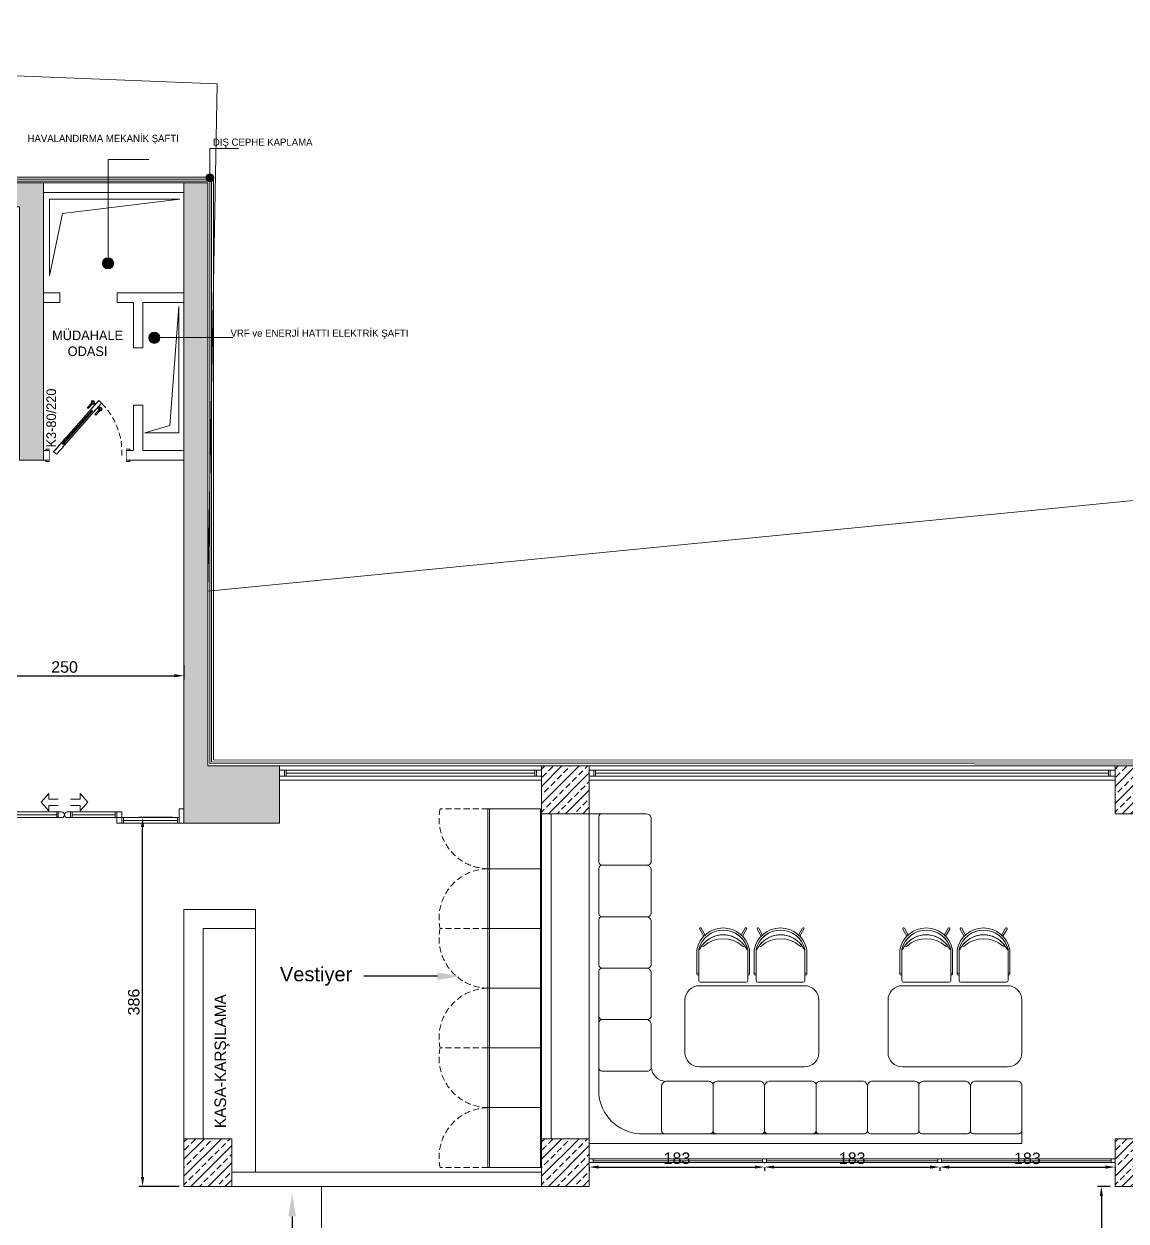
# Model space of a CAD drawing. Header units: millimetres. Extents: x 7998 to 72132, y -12523 to 5591.
# Drawn here: x 65327 to 66480, y -7916 to -6663 of the extents above; entities that cross this region are included whole.
import ezdxf
from ezdxf import colors
from ezdxf.entities.mleader import LeaderData, LeaderLine
from ezdxf.math import Vec2, Vec3

# ---------------------------------------------------------------- set-up
doc = ezdxf.new("R2010")
doc.units = ezdxf.units.MM
for name, pattern in [('DASHED', [0.75, 0.5, -0.25]), ('DOT', [0.25, 0, -0.25]), ('HIDDEN', [9.525, 6.35, -3.175])]:
    doc.linetypes.add(name, pattern=pattern)
for name, color, linetype, lineweight in [('Xray_Area', 149, 'Continuous', 50), ('Xray_Back Layer', 251, 'HIDDEN', 0), ('Xray_Concrete Arme Column', 8, 'Continuous', 35), ('Xray_Furniture Temporary', 23, 'Continuous', 15), ('Xray_Partition Wall', 254, 'Continuous', 25), ('Xray_Slab', 165, 'Continuous', 15), ('Xray_Symbol No', 33, 'Continuous', 0), ('Xray_Text', 253, 'Continuous', 20), ('Xray_Text Area', 252, 'Continuous', 20), ('Xray_Window', 153, 'Continuous', 20)]:
    doc.layers.add(name, color=color, linetype=linetype, lineweight=lineweight)
doc.layers.add('Xray_Column Scan', color=7, linetype='Continuous', lineweight=13, true_color=0x525252)
doc.layers.add('Xray_Hatch', color=7, linetype='Continuous', lineweight=0, true_color=0x424242)
doc.layers.add('Xray_Door', color=155, linetype='Continuous')
doc.styles.add('IC OLCU', font='GOTHIC.TTF', dxfattribs={"height": 13})
doc.styles.add('KAPI TEXT', font='GOTHIC.TTF', dxfattribs={"height": 12.5})
doc.styles.add('ODA ISIMLERI', font='GOTHIC.TTF', dxfattribs={"width": 0.8, "height": 27})
doc.styles.get("Standard").update_dxf_attribs({"font": 'arial.ttf'})
doc.dimstyles.new('IC OLCU', dxfattribs={"dimtxt": 12, "dimasz": 10, "dimexe": 4, "dimexo": 5, "dimgap": 3, "dimtad": 1, "dimdec": 0, "dimtxsty": 'Standard', "dimcen": 5, "dimdle": 10, "dimclrd": 154, "dimclre": 154, "dimclrt": 151, "dimadec": 0, "dimazin": 0, "dimtfac": 1, "dimtdec": 0, "dimtmove": 0, "dimatfit": 3, "dimfxl": 1, "dimarcsym": 0})

# ---------------------------------------------------------------- blocks, each defined once
blk = doc.blocks.new('*U754')
at = {"layer": 'Xray_Back Layer', "color": 250, "linetype": 'DOT', "lineweight": 0, "ltscale": 6, "true_color": 0x454545}
blk.add_lwpolyline([(75.1, 10), (75.1, 5.5), (4.8, 5.5), (4.8, 10)], close=True, dxfattribs=at)
at = {"layer": 'Xray_Door', "lineweight": 0}
for p, q in [((44, 59.8), (39.5, 54.8)), ((39.5, 54.8), (40.5, 54)), ((45, 58.9), (40.5, 54)), ((43.5, 60.3), (45.2, 62.3)), ((44.5, 59.4), (43.5, 60.3)), ((44.4, 61.9), (43.6, 60.9)), ((43.6, 60.9), (43.8, 60.7)), ((44.1, 60.2), (45.3, 61.6)), ((44.8, 59.6), (44.1, 60.2)), ((44.4, 61.9), (44.7, 61.7)), ((45.5, 58.5), (44.5, 59.4)), ((45.5, 59.1), (44.8, 59.6)), ((45.2, 62.3), (47.2, 60.5)), ((45.3, 61.6), (46.6, 60.4)), ((47.2, 60.5), (45.5, 58.5)), ((46.6, 60.4), (45.5, 59.1)), ((46, 62), (45.8, 61.8)), ((47, 57.9), (45.8, 59)), ((46, 62), (47, 61.1)), ((46.3, 57.1), (48.7, 59.8)), ((46.7, 56.9), (46.3, 57.1)), ((47.9, 58.9), (46.7, 60)), ((47, 61.1), (46.8, 60.9)), ((51.8, 52.9), (47.4, 47.9)), ((52.8, 52), (48.4, 47)), ((48.7, 59.8), (49, 59.5)), ((49.5, 54.3), (49.9, 54)), ((49.9, 54), (52.2, 56.7)), ((50.6, 54.8), (51.7, 53.8)), ((53.1, 55.3), (51.3, 53.3)), ((51.3, 53.3), (52.3, 52.4)), ((51.5, 55.8), (52.6, 54.8)), ((52.2, 56.7), (51.9, 57)), ((53.1, 54.7), (51.9, 53.4)), ((51.9, 53.4), (52.6, 52.8)), ((52.3, 52.4), (53.3, 51.5)), ((52.6, 52.8), (53.2, 52.2)), ((55.1, 53.5), (53.1, 55.3)), ((54.4, 53.5), (53.1, 54.7)), ((53.2, 52.2), (54.4, 53.5)), ((53.3, 51.5), (55.1, 53.5)), ((53.8, 55.2), (53.5, 54.9)), ((53.9, 51.7), (53.7, 51.9)), ((54.8, 54.3), (53.8, 55.2)), ((54.8, 52.7), (53.9, 51.7)), ((54.8, 54.3), (54.5, 54)), ((54.8, 52.7), (54.6, 52.9)), ((48.4, 47), (47.4, 47.9)), ((3.7, 10.5), (4.9, 10.5)), ((4.3, 9.9), (4.3, 11.1))]:
    blk.add_line(p, q, dxfattribs=at)
for points in [[(51.5, 62.3), (54.5, 59.7), (7.3, 6.2), (4.3, 8.8)], [(3.5, 10), (3.5, 10), (3.5, 10), (-4, 10), (-4, 11.3), (-3.8, 11.5), (3.3, 11.5), (3.5, 11.3)], [(3.5, 2), (2.5, 2), (2.5, 0), (-4, 0), (-4, -1.3), (-3.8, -1.5), (3.3, -1.5), (3.5, -1.3), (3.5, 2)], [(3.5, 0), (3.5, 3), (2.5, 3), (2.5, 0), (1.2, 0), (1.2, 10), (4.7, 10), (4.7, 10), (4.7, 10), (4.7, 5.4), (5.7, 5.4), (5.7, 0)], [(76.4, 0), (76.4, 4), (77.4, 4), (77.4, 0), (78.7, 0), (78.7, 10), (75.2, 10), (75.2, 10), (75.2, 10), (75.2, 5.4), (74.2, 5.4), (74.2, 0)], [(76.4, 10), (76.4, 10), (76.4, 10), (84, 10), (84, 11.3), (83.8, 11.5), (76.6, 11.5), (76.4, 11.3)], [(76.4, 3.5), (77.4, 3.5), (77.4, 0), (84, 0), (84, -1.3), (83.8, -1.5), (76.6, -1.5), (76.4, -1.3), (76.4, 3.5)]]:
    blk.add_lwpolyline(points, close=True, dxfattribs=at)
blk.add_lwpolyline([(44.7, 50.8), (45.8, 49.8), (54.5, 59.7), (51.5, 62.3), (42.8, 52.5), (43.8, 51.6)], dxfattribs=at)
blk.add_circle((4.3, 10.5), 0.5, dxfattribs=at)
at = {"layer": 'Xray_Partition Wall', "lineweight": 0}
for p, q in [((0, 0), (0, 10)), ((80, 10), (80, 0))]:
    blk.add_line(p, q, dxfattribs=at)
at = {"color": 250, "lineweight": 0, "true_color": 0x1c1c1c}
blk.add_wipeout([(0, 14), (80, 14), (80, -6), (0, -6)], dxfattribs=at).dxf.layer = 'Xray_Back Layer'
at = {"layer": 'Xray_Door', "linetype": 'DASHED', "lineweight": 0, "ltscale": 12}
blk.add_lwpolyline([(75.5, 4.8, 0.230024), (51.5, 62.3), (4.3, 8.8)], format="xyb", dxfattribs=at)
at = {"layer": 'Xray_Door', "lineweight": 0}
blk.add_lwpolyline([(44.2, 52.1), (45.1, 51.3), (14.2, 16.3), (13.3, 17.1)], close=True, dxfattribs=at)
blk.add_lwpolyline([(14, 17.8), (13, 18.7), (4.3, 8.8), (7.3, 6.2), (16, 16), (14.9, 17)], dxfattribs=at)
blk = doc.blocks.new('SANDALYEÜ')
at = {"layer": 'Xray_Furniture Temporary'}
for p, q in [((55180.1, 5075.6), (55180.1, 5041.3)), ((55232.1, 5077.6), (55182.1, 5077.6)), ((55234.1, 5075.6), (55234.1, 5041.3))]:
    blk.add_line(p, q, dxfattribs=at)
for points in [[(55178.1, 5068.6), (55178.1, 5041.6, 0.827586), (55236.1, 5041.6), (55236.1, 5068.6)], [(55185.8, 5026.8), (55181.3, 5019, 1), (55183, 5018), (55187.2, 5025.4)], [(55228.5, 5026.8), (55233, 5019, -1), (55231.3, 5018), (55227, 5025.4)]]:
    blk.add_lwpolyline(points, format="xyb", dxfattribs=at)
for points in [[(55234.1, 5041, 0.898684), (55233.1, 5041.2, -0.619296), (55181.2, 5041.2, 0.898684), (55180.2, 5041, 0.775257)], [(55185.7, 5037.8, 0.913533), (55184.2, 5036.4, 0.490973), (55230.1, 5036.4, 0.913533), (55228.6, 5037.8, -0.383369)]]:
    blk.add_lwpolyline(points, format="xyb", close=True, dxfattribs=at)
for centre in [(55179.1, 5068.6), (55235.1, 5068.6)]:
    blk.add_circle(centre, 1, dxfattribs=at)
for centre, radius, start, end in [((55182.1, 5075.6), 2, 90, 180), ((55232.1, 5075.6), 2, 0, 90), ((55207.1, 5047.9), 27.8, 193.7703, 346.2297)]:
    blk.add_arc(centre, radius, start, end, dxfattribs=at)
blk = doc.blocks.new('*D637')
at = {"layer": 'Defpoints', "color": 0, "transparency": 16777216}
for p in [(65918, -7854.9), (66101.3, -7854.9), (66101.3, -7859.6)]:
    blk.add_point(p, dxfattribs=at)
at = {"layer": 'Xray_Window', "color": 154, "lineweight": -2, "transparency": 16777216}
for p, q in [((65918, -7859.9), (65918, -7863.6)), ((65928, -7859.6), (66091.3, -7859.6)), ((66101.3, -7859.9), (66101.3, -7863.6))]:
    blk.add_line(p, q, dxfattribs=at)
at = {"layer": 'Xray_Window', "color": 154, "transparency": 16777216}
for points in [[(65928, -7857.9), (65928, -7861.2), (65918, -7859.6)], [(66091.3, -7857.9), (66091.3, -7861.2), (66101.3, -7859.6)]]:
    blk.add_solid(points, dxfattribs=at)
at = {"layer": 'Xray_Window', "color": 151, "lineweight": 0, "transparency": 16777216, "insert": (66009.7, -7850.4), "char_height": 12, "attachment_point": 5}
blk.add_mtext('183', dxfattribs=at)
blk = doc.blocks.new('*D638')
at = {"layer": 'Defpoints', "color": 0, "transparency": 16777216}
for p in [(66101.3, -7859.6), (66284.6, -7854.9), (66284.6, -7859.6)]:
    blk.add_point(p, dxfattribs=at)
at = {"layer": 'Xray_Window', "color": 154, "lineweight": -2, "transparency": 16777216}
for p, q in [((66101.3, -7854.6), (66101.3, -7855.6)), ((66111.3, -7859.6), (66274.6, -7859.6)), ((66284.6, -7859.9), (66284.6, -7863.6))]:
    blk.add_line(p, q, dxfattribs=at)
at = {"layer": 'Xray_Window', "color": 154, "transparency": 16777216}
for points in [[(66111.3, -7857.9), (66111.3, -7861.2), (66101.3, -7859.6)], [(66274.6, -7857.9), (66274.6, -7861.2), (66284.6, -7859.6)]]:
    blk.add_solid(points, dxfattribs=at)
at = {"layer": 'Xray_Window', "color": 151, "lineweight": 0, "transparency": 16777216, "insert": (66193, -7850.4), "char_height": 12, "attachment_point": 5}
blk.add_mtext('183', dxfattribs=at)
blk = doc.blocks.new('*D639')
at = {"layer": 'Defpoints', "color": 0, "transparency": 16777216}
for p in [(66284.6, -7854.9), (66468, -7854.9), (66468, -7859.6)]:
    blk.add_point(p, dxfattribs=at)
at = {"layer": 'Xray_Window', "color": 154, "lineweight": -2, "transparency": 16777216}
for p, q in [((66284.6, -7859.9), (66284.6, -7863.6)), ((66294.6, -7859.6), (66458, -7859.6)), ((66468, -7859.9), (66468, -7863.6))]:
    blk.add_line(p, q, dxfattribs=at)
at = {"layer": 'Xray_Window', "color": 154, "transparency": 16777216}
for points in [[(66294.6, -7857.9), (66294.6, -7861.3), (66284.6, -7859.6)], [(66458, -7857.9), (66458, -7861.3), (66468, -7859.6)]]:
    blk.add_solid(points, dxfattribs=at)
at = {"layer": 'Xray_Window', "color": 151, "lineweight": 0, "transparency": 16777216, "insert": (66376.3, -7850.5), "char_height": 12, "attachment_point": 5}
blk.add_mtext('183', dxfattribs=at)
blk = doc.blocks.new('*D2710')
at = {"color": 154, "lineweight": -2, "transparency": 16777216}
for p, q in [((65244.1, -7334.9), (65244.1, -7349.5)), ((65494, -7334.2), (65494, -7349.5)), ((65254.1, -7345.5), (65484, -7345.5))]:
    blk.add_line(p, q, dxfattribs=at)
at = {"color": 154, "transparency": 16777216}
for points in [[(65254.1, -7343.8), (65254.1, -7347.1), (65244.1, -7345.5)], [(65484, -7343.8), (65484, -7347.1), (65494, -7345.5)]]:
    blk.add_solid(points, dxfattribs=at)
at = {"layer": 'Defpoints', "color": 0, "transparency": 16777216}
for p in [(65244.1, -7329.9), (65494, -7329.2), (65494, -7345.5)]:
    blk.add_point(p, dxfattribs=at)
at = {"color": 151, "lineweight": 0, "transparency": 16777216, "insert": (65369.1, -7336.4), "char_height": 12, "attachment_point": 5}
blk.add_mtext('250', dxfattribs=at)
blk = doc.blocks.new('*D2715')
at = {"color": 154, "lineweight": -2, "transparency": 16777216}
for p, q in [((65482.2, -7493.9), (65446.7, -7493.9)), ((65450.7, -7869.9), (65450.7, -7503.9)), ((65489, -7879.9), (65446.7, -7879.9))]:
    blk.add_line(p, q, dxfattribs=at)
at = {"color": 154, "transparency": 16777216}
for points in [[(65449.1, -7503.9), (65452.4, -7503.9), (65450.7, -7493.9)], [(65449.1, -7869.9), (65452.4, -7869.9), (65450.7, -7879.9)]]:
    blk.add_solid(points, dxfattribs=at)
at = {"layer": 'Defpoints', "color": 0, "transparency": 16777216}
for p in [(65450.7, -7493.9), (65487.2, -7493.9), (65494, -7879.9)]:
    blk.add_point(p, dxfattribs=at)
at = {"color": 151, "lineweight": 0, "transparency": 16777216, "insert": (65441.6, -7686.9), "char_height": 12, "attachment_point": 5, "rotation": 90}
blk.add_mtext('386', dxfattribs=at)
blk = doc.blocks.new('*D2718')
at = {"color": 154, "lineweight": -2, "transparency": 16777216}
for p, q in [((66463, -7879.9), (66449.7, -7879.9)), ((66453.7, -7889.9), (66453.7, -8509.9)), ((66463, -8519.9), (66449.7, -8519.9))]:
    blk.add_line(p, q, dxfattribs=at)
at = {"color": 154, "transparency": 16777216}
for points in [[(66452, -7889.9), (66455.3, -7889.9), (66453.7, -7879.9)], [(66452, -8509.9), (66455.3, -8509.9), (66453.7, -8519.9)]]:
    blk.add_solid(points, dxfattribs=at)
at = {"layer": 'Defpoints', "color": 0, "transparency": 16777216}
for p in [(66468, -7879.9), (66453.7, -8519.9), (66468, -8519.9)]:
    blk.add_point(p, dxfattribs=at)
at = {"color": 151, "lineweight": 0, "transparency": 16777216, "insert": (66444.5, -8199.9), "char_height": 12, "attachment_point": 5, "rotation": 90}
blk.add_mtext('640', dxfattribs=at)

msp = doc.modelspace()

# ---------------------------------------------------------------- hatches: boundary and pattern name
at = {"layer": 'Xray_Column Scan', "linetype": 'Continuous', "lineweight": 0}
h = msp.add_hatch(dxfattribs=at)
h.set_pattern_fill('ANSI33', color=256, scale=2)
h.set_pattern_definition([(45, (56762.645, -11105.014), (-8.980256, 8.980256), []), (45, (56771.625, -11105.014), (-8.980256, 8.980256), [6.35, -3.175])])
h.paths.add_polyline_path([(64143, -7159.9), (64143, -6829.9), (64118, -6829.9), (64118, -7159.9)])
h.paths.add_polyline_path([(65347, -7119.9), (65347, -6829.9), (64703.8, -6829.9), (64703.8, -7159.9), (64729, -7159.9), (64729, -6854.9), (65013, -6854.9), (65013, -7119.9), (65038, -7119.9), (65038, -7109.9), (65038, -6854.9), (65322, -6854.9), (65322, -7119.9)])
h.paths.add_polyline_path([(65494, -6829.9), (65494, -7499.9), (65519, -7499.9), (65519, -7499.9), (65594, -7499.9), (65594, -7439.9), (65519, -7439.9), (65519, -6829.9)])
h = msp.add_hatch(dxfattribs=at)
h.set_pattern_fill('ANSI33', color=256, scale=2)
h.set_pattern_definition([(45, (55633.489, -19276.314), (-8.980256, 8.980256), []), (45, (55642.469, -19276.314), (-8.980256, 8.980256), [6.35, -3.175])])
h.paths.add_polyline_path([(65868, -7489.9), (65868, -7439.9), (65918, -7439.9), (65918, -7489.9)])
h = msp.add_hatch(dxfattribs=at)
h.set_pattern_fill('ANSI33', color=256, scale=2)
h.set_pattern_definition([(45, (56233.489, -19276.314), (-8.980256, 8.980256), []), (45, (56242.469, -19276.314), (-8.980256, 8.980256), [6.35, -3.175])])
h.paths.add_polyline_path([(66468, -7489.9), (66468, -7439.9), (66518, -7439.9), (66518, -7489.9)])
h = msp.add_hatch(dxfattribs=at)
h.set_pattern_fill('ANSI33', color=256, scale=2)
h.set_pattern_definition([(45, (55259.503, -19666.284), (-8.980256, 8.980256), []), (45, (55268.484, -19666.284), (-8.980256, 8.980256), [6.35, -3.175])])
h.paths.add_polyline_path([(65494, -7879.9), (65494, -7829.9), (65544, -7829.9), (65544, -7879.9)])
h = msp.add_hatch(dxfattribs=at)
h.set_pattern_fill('ANSI33', color=256, scale=2)
h.set_pattern_definition([(45, (55633.486, -19666.284), (-8.980256, 8.980256), []), (45, (55642.466, -19666.284), (-8.980256, 8.980256), [6.35, -3.175])])
h.paths.add_polyline_path([(65868, -7879.9), (65868, -7829.9), (65918, -7829.9), (65918, -7879.9)])
h = msp.add_hatch(dxfattribs=at)
h.set_pattern_fill('ANSI33', color=256, scale=2)
h.set_pattern_definition([(45, (56233.486, -19666.284), (-8.980256, 8.980256), []), (45, (56242.466, -19666.284), (-8.980256, 8.980256), [6.35, -3.175])])
h.paths.add_polyline_path([(66468, -7879.9), (66468, -7829.9), (66518, -7829.9), (66518, -7879.9)])
at = {"layer": 'Xray_Hatch', "lineweight": 0}
h = msp.add_hatch(color=256, dxfattribs=at)
h.dxf.hatch_style = 1
h.paths.add_polyline_path([(65525.3, -6824.4, 1), (65517.1, -6824.4, 1)])
h = msp.add_hatch(color=256, dxfattribs=at)
h.dxf.hatch_style = 1
h.paths.add_polyline_path([(65420.6, -6913.9, 1), (65408.9, -6913.9, 1)])
h = msp.add_hatch(color=256, dxfattribs=at)
h.dxf.hatch_style = 1
h.paths.add_polyline_path([(65468.9, -6991.8, 1), (65457.1, -6991.8, 1)])

# ---------------------------------------------------------------- linework, layer by layer
at = {"lineweight": 0}
for p, q in [((65521.2, -6822.1), (65521.2, -6793.8)), ((65521.2, -6793.8), (65551, -6793.8)), ((65414.7, -6910.7), (65414.7, -6805.2)), ((65414.7, -6805.2), (65457.2, -6805.2)), ((65463, -6991.7), (65545.1, -6991.7))]:
    msp.add_line(p, q, dxfattribs=at)
for centre, radius in [((65521.2, -6824.4), 4.11), ((65414.7, -6913.9), 5.87), ((65463, -6991.8), 5.87)]:
    msp.add_circle(centre, radius, dxfattribs=at)
at = {"layer": 'Xray_Concrete Arme Column', "linetype": 'Continuous', "lineweight": 0}
msp.add_lwpolyline([(65347, -6829.9), (65347, -7119.9), (65322, -7119.9), (65322, -6854.9), (65038, -6854.9), (65038, -7119.9), (65013, -7119.9), (65013, -6854.9), (64729, -6854.9), (64729, -7159.9), (64703.8, -7159.9), (64703.8, -6829.9)], close=True, dxfattribs=at)
for points in [[(65594, -7439.9), (65594, -7499.9), (65494, -7499.9), (65494, -6829.9), (65519, -6829.9), (65519, -7439.9), (66064, -7439.9)], [(65868, -7489.9), (65868, -7439.9), (65918, -7439.9), (65918, -7489.9), (65868, -7489.9)], [(66468, -7489.9), (66468, -7439.9), (66518, -7439.9), (66518, -7489.9), (66468, -7489.9)], [(65494, -7879.9), (65494, -7829.9), (65544, -7829.9), (65544, -7879.9), (65494, -7879.9)], [(65868, -7879.9), (65868, -7829.9), (65918, -7829.9), (65918, -7879.9), (65868, -7879.9)], [(66468, -7879.9), (66468, -7829.9), (66518, -7829.9), (66518, -7879.9), (66468, -7879.9)]]:
    msp.add_lwpolyline(points, dxfattribs=at)
at = {"layer": 'Xray_Door', "lineweight": 0}
for p, q in [((65600.9, -7447.4), (65861.2, -7447.4)), ((65924.6, -7447.4), (66461.2, -7447.4)), ((65360.9, -7490.9), (65315.9, -7490.9)), ((65377.2, -7490.9), (65422.2, -7490.9)), ((65487.2, -7496.9), (65430.8, -7496.9))]:
    msp.add_line(p, q, dxfattribs=at)
for points in [[(65599.2, -7450.4), (65594, -7450.4), (65594, -7444.4), (65599.2, -7444.4)], [(65600.9, -7450.4), (65599.2, -7450.4), (65599.2, -7444.4), (65600.9, -7444.4)], [(65861.2, -7450.4), (65862.9, -7450.4), (65862.9, -7444.4), (65861.2, -7444.4)], [(65862.9, -7450.4), (65868, -7450.4), (65868, -7444.4), (65862.9, -7444.4)], [(65922.9, -7450.4), (65917.8, -7450.4), (65917.8, -7444.4), (65922.9, -7444.4)], [(65924.6, -7450.4), (65922.9, -7450.4), (65922.9, -7444.4), (65924.6, -7444.4)], [(66461.2, -7450.4), (66462.9, -7450.4), (66462.9, -7444.4), (66461.2, -7444.4)], [(66462.9, -7450.4), (66468, -7450.4), (66468, -7444.4), (66462.9, -7444.4)], [(65360.9, -7487.9), (65362.6, -7487.9), (65362.6, -7493.9), (65360.9, -7493.9)], [(65377.2, -7487.9), (65375.4, -7487.9), (65375.4, -7493.9), (65377.2, -7493.9)], [(65422.2, -7487.9), (65429, -7487.9), (65429, -7493.9), (65422.2, -7493.9)], [(65422.2, -7487.9), (65423.9, -7487.9), (65423.9, -7493.9), (65422.2, -7493.9)], [(65488.9, -7484.9), (65494, -7484.9), (65494, -7499.9), (65488.9, -7499.9)], [(65430.8, -7493.9), (65423.9, -7493.9), (65423.9, -7499.9), (65430.8, -7499.9)], [(65430.8, -7493.9), (65429, -7493.9), (65429, -7499.9), (65430.8, -7499.9)], [(65487.2, -7493.9), (65488.9, -7493.9), (65488.9, -7499.9), (65487.2, -7499.9)]]:
    msp.add_lwpolyline(points, close=True, dxfattribs=at)
for points in [[(65600.9, -7450.4), (65861.2, -7450.4), (65861.2, -7444.4), (65600.9, -7444.4), (65600.9, -7450.4)], [(65924.6, -7450.4), (66461.2, -7450.4), (66461.2, -7444.4), (65924.6, -7444.4), (65924.6, -7450.4)], [(65362.6, -7481.3), (65352.7, -7481.3), (65352.7, -7487), (65344.6, -7477.9), (65352.7, -7468.8), (65352.7, -7474.5), (65362.6, -7474.5)], [(65375.4, -7481.3), (65385.3, -7481.3), (65385.3, -7487), (65393.4, -7477.9), (65385.3, -7468.8), (65385.3, -7474.5), (65375.4, -7474.5)], [(65360.9, -7487.9), (65315.9, -7487.9), (65315.9, -7493.9), (65360.9, -7493.9), (65360.9, -7487.9)], [(65377.2, -7487.9), (65422.2, -7487.9), (65422.2, -7493.9), (65377.2, -7493.9), (65377.2, -7487.9)], [(65487.2, -7493.9), (65430.8, -7493.9), (65430.8, -7499.9), (65487.2, -7499.9), (65487.2, -7493.9)]]:
    msp.add_lwpolyline(points, dxfattribs=at)
for points in [[(65366, -7493.9), (65360.9, -7493.9), (65360.9, -7487.9), (65366, -7487.9, -1), (65366, -7493.9)], [(65372, -7493.9), (65377.2, -7493.9), (65377.2, -7487.9), (65372, -7487.9, 1), (65372, -7493.9)]]:
    msp.add_lwpolyline(points, format="xyb", dxfattribs=at)
at = {"layer": 'Xray_Furniture Temporary', "linetype": 'HIDDEN', "lineweight": 0}
for points in [[(65812, -7484.9), (65762, -7484.9, 0.471469), (65812, -7547.4)], [(65812, -7609.9), (65762, -7609.9, -0.471469), (65812, -7547.4)], [(65812, -7609.9), (65762, -7609.9, 0.471469), (65812, -7672.4)], [(65812, -7734.9), (65762, -7734.9, -0.471469), (65812, -7672.4)], [(65812, -7734.9), (65762, -7734.9, 0.471469), (65812, -7797.4)], [(65812, -7859.9), (65762, -7859.9, -0.471469), (65812, -7797.4)]]:
    msp.add_lwpolyline(points, format="xyb", dxfattribs=at)
at = {"layer": 'Xray_Furniture Temporary', "linetype": 'Continuous', "lineweight": 0}
for points in [[(65812, -7547.4), (65867, -7547.4), (65867, -7484.9), (65812, -7484.9)], [(65812, -7547.4), (65813.8, -7547.4), (65813.8, -7484.9), (65812, -7484.9)], [(65812, -7547.4), (65867, -7547.4), (65867, -7609.9), (65812, -7609.9)], [(65812, -7547.4), (65813.8, -7547.4), (65813.8, -7609.9), (65812, -7609.9)], [(65812, -7672.4), (65867, -7672.4), (65867, -7609.9), (65812, -7609.9)], [(65812, -7672.4), (65813.8, -7672.4), (65813.8, -7609.9), (65812, -7609.9)], [(65812, -7672.4), (65867, -7672.4), (65867, -7734.9), (65812, -7734.9)], [(65812, -7672.4), (65813.8, -7672.4), (65813.8, -7734.9), (65812, -7734.9)], [(65812, -7797.4), (65867, -7797.4), (65867, -7734.9), (65812, -7734.9)], [(65812, -7797.4), (65813.8, -7797.4), (65813.8, -7734.9), (65812, -7734.9)], [(65812, -7797.4), (65867, -7797.4), (65867, -7859.9), (65812, -7859.9)], [(65812, -7797.4), (65813.8, -7797.4), (65813.8, -7859.9), (65812, -7859.9)]]:
    msp.add_lwpolyline(points, close=True, dxfattribs=at)
for points in [[(65931.2, -7489.9), (65918, -7489.9), (65918, -7834.8), (66370.5, -7834.8), (66370.5, -7821.5)], [(65569, -7589.9), (65569, -7609.9), (65514, -7609.9), (65514, -7829.9), (65494, -7829.9), (65494, -7589.9), (65569, -7589.9)], [(65514, -7829.9), (65514, -7609.9), (65569, -7609.9), (65569, -7864.9), (65544, -7864.9), (65544, -7829.9), (65514, -7829.9)]]:
    msp.add_lwpolyline(points, dxfattribs=at)
for points in [[(65928, -7540.5), (65928, -7493.1, -0.414214), (65931.2, -7489.9), (65977.5, -7489.9, -0.350781), (65982.9, -7494.2), (65982.9, -7539.4, -0.333333), (65979.7, -7543.7), (65931.2, -7543.7, -0.414214)], [(65928, -7594.3), (65928, -7547, -0.414214), (65931.2, -7543.7), (65977.5, -7543.7, -0.350781), (65982.9, -7548), (65982.9, -7593.3, -0.333333), (65979.7, -7597.6), (65931.2, -7597.6, -0.414214)], [(65928, -7648.2), (65928, -7600.8, -0.414214), (65931.2, -7597.6), (65977.5, -7597.6, -0.350781), (65982.9, -7601.9), (65982.9, -7647.1, -0.333333), (65979.7, -7651.4), (65931.2, -7651.4, -0.414214)], [(65928, -7702), (65928, -7654.6, -0.414214), (65931.2, -7651.4), (65977.5, -7651.4, -0.350781), (65982.9, -7655.7), (65982.9, -7700.9, -0.333333), (65979.7, -7705.2), (65931.2, -7705.2, -0.414214)], [(65928, -7755.9), (65928, -7708.5, -0.414214), (65931.2, -7705.2), (65977.5, -7705.2, -0.350781), (65982.9, -7709.6), (65982.9, -7754.8, -0.333333), (65979.7, -7759.1), (65931.2, -7759.1, -0.414214)], [(66044.3, -7824.8), (65996.9, -7824.8, -0.414214), (65993.7, -7821.5), (65993.7, -7775.2, -0.350781), (65998, -7769.8), (66043.2, -7769.8, -0.333333), (66047.5, -7773.1), (66047.5, -7821.5, -0.414214)], [(66050.8, -7824.8), (66098.1, -7824.8, 0.414214), (66101.4, -7821.5), (66101.4, -7775.2, 0.350781), (66097.1, -7769.8), (66051.8, -7769.8, 0.333333), (66047.5, -7773.1), (66047.5, -7821.5, 0.414214)], [(66152, -7824.8), (66104.6, -7824.8, -0.414214), (66101.4, -7821.5), (66101.4, -7775.2, -0.350781), (66105.7, -7769.8), (66150.9, -7769.8, -0.333333), (66155.2, -7773.1), (66155.2, -7821.5, -0.414214)], [(66158.4, -7824.8), (66205.8, -7824.8, 0.414214), (66209, -7821.5), (66209, -7775.2, 0.350781), (66204.7, -7769.8), (66159.5, -7769.8, 0.333333), (66155.2, -7773.1), (66155.2, -7821.5, 0.414214)], [(66259.6, -7824.8), (66212.3, -7824.8, -0.414214), (66209, -7821.5), (66209, -7775.2, -0.350781), (66213.3, -7769.8), (66258.6, -7769.8, -0.333333), (66262.9, -7773.1), (66262.9, -7821.5, -0.414214)], [(66266.1, -7824.8), (66313.5, -7824.8, 0.414214), (66316.7, -7821.5), (66316.7, -7775.2, 0.350781), (66312.4, -7769.8), (66267.2, -7769.8, 0.333333), (66262.9, -7773.1), (66262.9, -7821.5, 0.414214)], [(66367.3, -7824.8), (66319.9, -7824.8, -0.414214), (66316.7, -7821.5), (66316.7, -7775.2, -0.350781), (66321, -7769.8), (66366.2, -7769.8, -0.333333), (66370.5, -7773.1), (66370.5, -7821.5, -0.414214)]]:
    msp.add_lwpolyline(points, format="xyb", close=True, dxfattribs=at)
for points in [[(65928, -7654.6), (65928, -7775.6, 0.039865), (65928, -7782.9)], [(65928, -7782.9, 0.371492), (65970.4, -7824.8), (66205.8, -7824.8)]]:
    msp.add_lwpolyline(points, format="xyb", dxfattribs=at)
at = {"layer": 'Xray_Furniture Temporary', "lineweight": 0}
for points in [[(66158.1, -7739.8), (66158.1, -7684.8, 0.414214), (66143.1, -7669.8), (66033.1, -7669.8, 0.414214), (66018.1, -7684.8), (66018.1, -7739.8, 0.414214), (66033.1, -7754.8), (66143.1, -7754.8, 0.414214)], [(66370.5, -7739.8), (66370.5, -7684.8, 0.414214), (66355.5, -7669.8), (66245.5, -7669.8, 0.414214), (66230.5, -7684.8), (66230.5, -7739.8, 0.414214), (66245.5, -7754.8), (66355.5, -7754.8, 0.414214)]]:
    msp.add_lwpolyline(points, format="xyb", close=True, dxfattribs=at)
at = {"layer": 'Xray_Furniture Temporary', "linetype": 'Continuous', "lineweight": 0}
msp.add_arc((65998.8, -7754), 15.9, 182.7526, 267.2474, dxfattribs=at)
at = {"layer": 'Xray_Partition Wall', "linetype": 'Continuous', "lineweight": 0}
for points in [[(65494, -6829.9), (65494, -6839.9), (65347, -6839.9), (65347, -6829.9), (65494, -6829.9)], [(65353.2, -6927), (65353.2, -6846.7), (65489.6, -6846.7), (65366.9, -6861.7), (65353.2, -6927)], [(65488.6, -6959.1), (65488.6, -7091.4), (65453, -7091.4), (65479.4, -7083.6), (65488.6, -6959.1)]]:
    msp.add_lwpolyline(points, dxfattribs=at)
for points in [[(65364.1, -6944.9), (65364.1, -6954.9), (65347, -6954.9), (65347, -6944.9)], [(65441.1, -7002.4), (65451.1, -7002.4), (65451.1, -6954.9), (65494, -6954.9), (65494, -6944.9), (65424.1, -6944.9), (65424.1, -6954.9), (65441.1, -6954.9)]]:
    msp.add_lwpolyline(points, close=True, dxfattribs=at)
at = {"layer": 'Xray_Partition Wall', "lineweight": 0}
for points in [[(65494, -7119.9), (65347, -7119.9), (65347, -7109.9), (65441.1, -7109.9), (65441.1, -7062.4), (65451.1, -7062.4), (65451.1, -7109.9), (65494, -7109.9)], [(65868, -7439.9), (65868, -7454.9), (65594, -7454.9), (65594, -7439.9)], [(66468, -7439.9), (66468, -7454.9), (65918, -7454.9), (65918, -7439.9)], [(65868, -7489.9), (65878, -7489.9), (65878, -7829.9), (65868, -7829.9)], [(65544, -7864.9), (65868, -7864.9), (65868, -7879.9), (65544, -7879.9)]]:
    msp.add_lwpolyline(points, close=True, dxfattribs=at)
at = {"layer": 'Xray_Slab', "linetype": 'Continuous', "lineweight": 0}
msp.add_lwpolyline([(65918, -7879.9), (65637.9, -7879.9), (65638, -8744.9, 0.414188), (65688, -8794.9), (66491, -8794.9)], format="xyb", dxfattribs=at)
at = {"layer": 'Xray_Window', "lineweight": 0}
for p, q in [((66099.3, -7852.9), (65922, -7852.9)), ((66282.6, -7852.9), (66103.3, -7852.9)), ((66463.9, -7852.9), (66286.6, -7852.9))]:
    msp.add_line(p, q, dxfattribs=at)
for points in [[(66468, -7854.9), (66468, -7850.9), (65918, -7850.9), (65918, -7854.9)], [(65922, -7854.9), (65918, -7854.9), (65918, -7850.9), (65922, -7850.9)], [(66103.3, -7854.9), (66099.3, -7854.9), (66099.3, -7850.9), (66103.3, -7850.9)], [(66286.6, -7854.9), (66282.6, -7854.9), (66282.6, -7850.9), (66286.6, -7850.9)], [(66468, -7854.9), (66464, -7854.9), (66464, -7850.9), (66468, -7850.9)]]:
    msp.add_lwpolyline(points, close=True, dxfattribs=at)

# ---------------------------------------------------------------- block references
at = {"layer": 'Xray_Furniture Temporary', "linetype": 'Continuous', "lineweight": 0, "yscale": 0.9482758620689659, "zscale": 0.9482758620689659, "rotation": 180}
for p, xscale in [((118409.7, -2851.3), 0.9482758620689659), ((13766.5, -2851.3), -0.9482758620689659), ((118622.1, -2851.3), 0.9482758620689659), ((13978.9, -2851.3), -0.9482758620689659)]:
    msp.add_blockref('SANDALYEÜ', p, dxfattribs=dict(at, xscale=xscale))

# ---------------------------------------------------------------- texts
at = {"layer": 'Xray_Text', "linetype": 'Continuous', "lineweight": 0, "insert": (65533.9, -7748.8), "char_height": 12, "attachment_point": 5, "rotation": 90, "style": 'IC OLCU'}
msp.add_mtext_dynamic_manual_height_columns('KASA-KARŞILAMA', width=125.04, gutter_width=65, heights=[0], dxfattribs=at)
at = {"layer": 'Xray_Text Area', "lineweight": 0, "style": 'ODA ISIMLERI'}
for s, p in [('HAVALANDIRMA MEKANİK ŞAFTI', (65330.4, -6787)), ('DIŞ CEPHE KAPLAMA', (65524.3, -6790.9)), ('VRF ve ENERJİ HATTI ELEKTRİK ŞAFTI', (65542.7, -6990.8))]:
    msp.add_text(s, height=7.5, dxfattribs=at).set_placement(p)
at = {"layer": 'Xray_Text Area', "linetype": 'Continuous', "lineweight": 0, "insert": (65393.2, -6997.7), "char_height": 10, "attachment_point": 5, "style": 'IC OLCU'}
msp.add_mtext_dynamic_manual_height_columns('MÜDAHALE ODASI', width=52.068, gutter_width=65, heights=[0], dxfattribs=at)

# ---------------------------------------------------------------- dimensions: what is measured, and where the dimension line sits
at = {"lineweight": 0}
dim = msp.add_linear_dim(base=(65494, -7345.5), p1=(65244.1, -7329.9), p2=(65494, -7329.2), dimstyle='IC OLCU', dxfattribs=at)
dim.commit()
dim.dimension.update_dxf_attribs({"geometry": '*D2710', "text_midpoint": (65369.1, -7336.4)})
for base, p1, p2, picture, middle in [((65450.7, -7493.9), (65494, -7879.9), (65487.2, -7493.9), '*D2715', (65441.6, -7686.9)), ((66453.7, -8519.9), (66468, -7879.9), (66468, -8519.9), '*D2718', (66444.5, -8199.9))]:
    dim = msp.add_linear_dim(base=base, p1=p1, p2=p2, angle=90, dimstyle='IC OLCU', dxfattribs=at)
    dim.commit()
    dim.dimension.update_dxf_attribs({"geometry": picture, "text_midpoint": middle})
at = {"layer": 'Xray_Window', "lineweight": 0}
for base, p1, p2, picture, middle in [((66101.3, -7859.6), (65918, -7854.9), (66101.3, -7854.9), '*D637', (66009.7, -7850.4)), ((66284.6, -7859.6), (66101.3, -7859.6), (66284.6, -7854.9), '*D638', (66193, -7850.4)), ((66468, -7859.6), (66284.6, -7854.9), (66468, -7854.9), '*D639', (66376.3, -7850.5))]:
    dim = msp.add_linear_dim(base=base, p1=p1, p2=p2, dimstyle='IC OLCU', dxfattribs=at)
    dim.commit()
    dim.dimension.update_dxf_attribs({"geometry": picture, "text_midpoint": middle})

# ---------------------------------------------------------------- leaders
at = {"layer": 'Xray_Text', "linetype": 'Continuous', "lineweight": 0}
ml = msp.add_multileader_mtext('Standard', dxfattribs=at)
ml.set_content('Vestiyer', color=256)
ml.set_leader_properties()
ml.build(insert=Vec2(0, 0))
ml.multileader.update_dxf_attribs({"arrow_head_size": 24})
ctx = ml.context
ctx.base_point, ctx.char_height, ctx.arrow_head_size, ctx.landing_gap_size, ctx.plane_origin = Vec3(65582.3, -7659.9), 15, 24, 12, Vec3(65783.1, -7749.7)
ctx.text_align_type = 2
notes = []
notes.append((ctx, [(0, (1, 1, 0), (65730.1, -7659.9), (-1, 0), 48, [(0, [(65783.1, -7659.9)], 0, [])])]))
ctx.mtext.insert, ctx.mtext.alignment, ctx.mtext.flow_direction = Vec3(65670.1, -7650.2), 3, 5
ml = msp.add_multileader_mtext('Standard', dxfattribs=at)
ml.set_content('DUVAR TASARIMI', color=256)
ml.set_leader_properties()
ml.build(insert=Vec2(0, 0))
ml.multileader.update_dxf_attribs({"arrow_head_size": 24})
ctx = ml.context
ctx.base_point, ctx.char_height, ctx.arrow_head_size, ctx.landing_gap_size, ctx.plane_origin, ctx.plane_x_axis, ctx.plane_y_axis = Vec3(65607.2, -7988.2), 15, 24, 12, Vec3(65607.2, -7887.2), Vec3(0, -1), Vec3(1, 0)
notes.append((ctx, [(0, (1, 1, 0), (65607.2, -7940.2), (0, -1), 48, [(0, [(65607.2, -7887.2)], 0, [])])]))
ctx.mtext.insert, ctx.mtext.text_direction, ctx.mtext.rotation, ctx.mtext.flow_direction = Vec3(65614.8, -8000.2), Vec3(0, -1), 4.712389, 5
for ctx, leaders in notes:
    for number, flags, end, landing, length, lines in leaders:
        leader = LeaderData()
        leader.index, (leader.has_last_leader_line, leader.has_dogleg_vector, leader.attachment_direction) = number, flags
        leader.last_leader_point, leader.dogleg_vector, leader.dogleg_length = Vec3(end), Vec3(landing), length
        for number, points, colour, breaks in lines:
            line = LeaderLine()
            line.index, line.vertices, line.color, line.breaks = number, Vec3.list(points), colors.encode_raw_color(colour), breaks
            leader.lines.append(line)
        ctx.leaders.append(leader)

# ---------------------------------------------------------------- next in the draw order: block references
at = {"layer": 'Xray_Door', "lineweight": 0}
msp.add_blockref('*U754', (65353.4, -7119.9), dxfattribs=at)

# ---------------------------------------------------------------- next in the draw order: linework, layer by layer
at = {"layer": 'Xray_Area', "linetype": 'Continuous', "lineweight": 0}
msp.add_lwpolyline([(67058.6, -7106.2), (66804.1, -7131.1), (65519, -7257), (65528.9, -6726.3), (64107.5, -6669.6), (63969.8, -6663.5), (63918, -9021.5), (63882.5, -10621.1), (68003.6, -10621.1), (68006.9, -10369.6), (67810, -9689.3)], close=True, dxfattribs=at)
msp.add_lwpolyline([(64118.2, -10519.9), (67118.2, -10519.9), (67118.2, -7439.9), (65519, -7439.9), (65519, -6829.9), (64118, -6829.9), (64118.2, -10519.9)], dxfattribs=at)
at = {"layer": 'Xray_Slab', "linetype": 'Continuous', "lineweight": 0}
for points in [[(64112.2, -6823.9), (65525, -6823.9), (65525, -7433.4), (67124.2, -7433.9), (67124.2, -10525.9), (64112.2, -10525.9)], [(64114.2, -6825.9), (65523, -6825.9), (65523, -7435.4), (67122.2, -7435.9), (67122.2, -10523.9), (64114.2, -10523.9)], [(64116.2, -6827.9), (65521, -6827.9), (65521, -7437.4), (67120.2, -7437.9), (67120.2, -10521.9), (64116.2, -10521.9)]]:
    msp.add_lwpolyline(points, close=True, dxfattribs=at)

# ---------------------------------------------------------------- next in the draw order: texts
at = {"layer": 'Xray_Symbol No', "lineweight": 0, "style": 'KAPI TEXT'}
msp.add_text('K3-80/220', height=10, rotation=90, dxfattribs=at).set_placement((65360.2, -7106.7))

doc.saveas('drawing.dxf')
